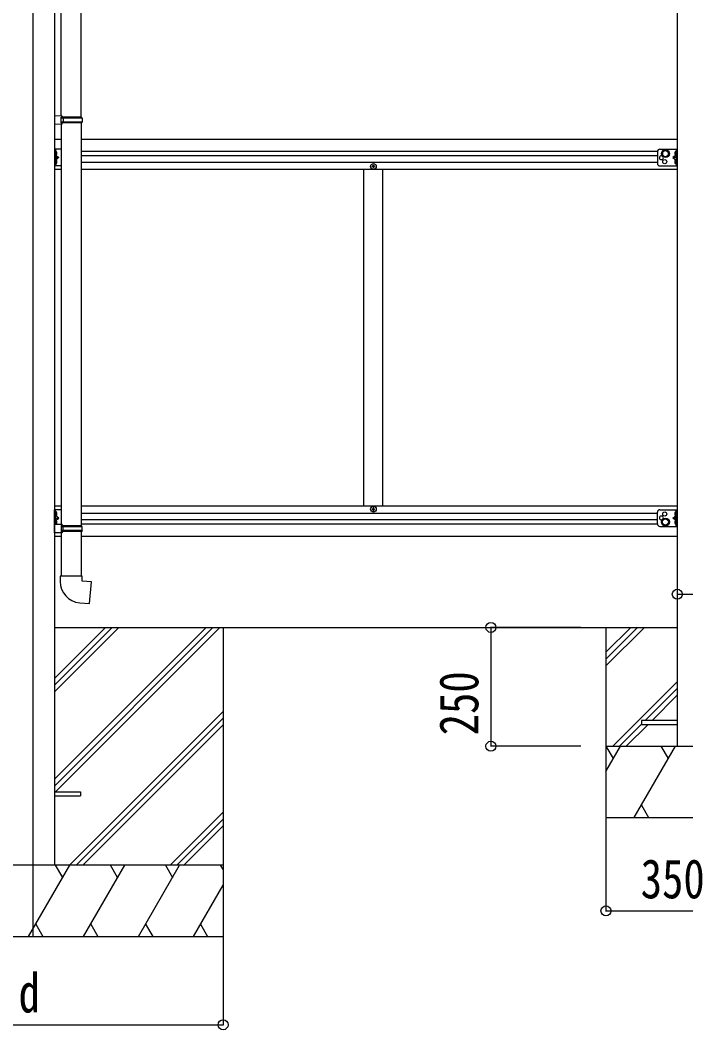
# Model space of a CAD drawing. Units: millimetres, scale not verified. Extents: x -10512 to 10512, y -7425 to 7425.
# Drawn here: x -1731 to -332, y -4461 to -2338 of the extents above; entities that cross this region are included whole.
import ezdxf
from ezdxf.enums import TextEntityAlignment as Align

# ---------------------------------------------------------------- set-up
doc = ezdxf.new("R2010")
doc.units = ezdxf.units.MM
doc.header["$LTSCALE"] = 30
for name, color, linetype in [('0-3_YKK_12', 2, 'Continuous'), ('0-4_YKK_13', 4, 'Continuous'), ('0-5_YKK_A1', 4, 'Continuous'), ('0-6_YKK_D', 6, 'Continuous')]:
    doc.layers.add(name, color=color, linetype=linetype)
doc.styles.add('ＭＳ ゴシック', font='')
doc.styles.get('ＭＳ ゴシック').set_extended_font_data('MS Gothic')

msp = doc.modelspace()

# ---------------------------------------------------------------- linework, layer by layer
at = {"layer": '0-3_YKK_12'}
msp.add_line((-1704.45, -1090.18), (-1704.45, -4264.58), dxfattribs=at)
at = {"layer": '0-4_YKK_13'}
for p, q in [((-1645.25, -2539.2), (-1645.25, -1697.07)), ((-1603.25, -2541.76), (-1603.25, -1694.51)), ((-1643.25, -2539.26), (-1659.25, -2538.79)), ((-1659.25, -2538.79), (-1659.25, -2556.73)), ((-1643.25, -2541.26), (-1645.25, -2541.26)), ((-1602.25, -2541.76), (-1645.25, -2541.76)), ((-1601.25, -2543.76), (-1645.25, -2543.76)), ((-1643.25, -2541.26), (-1643.25, -2539.26)), ((-1640.77, -2543.76), (-1640.34, -2541.76)), ((-1601.25, -2543.76), (-1602.25, -2541.76)), ((-1601.25, -2543.76), (-1601.25, -2551.76)), ((-1643.25, -2556.26), (-1659.25, -2556.73)), ((-1601.25, -2551.76), (-1645.25, -2551.76)), ((-1602.25, -2553.76), (-1645.25, -2553.76)), ((-1645.25, -2556.32), (-1645.25, -3398.45)), ((-1643.25, -2556.26), (-1643.25, -2554.26)), ((-1603.25, -2553.76), (-1603.25, -3401.01)), ((-1601.25, -2551.76), (-1602.25, -2553.76)), ((-1659.25, -2609.08), (-1659.25, -2644.08)), ((-1645.25, -2609.08), (-1659.25, -2609.08)), ((-1656.75, -2609.08), (-1656.75, -2644.08)), ((-386.45, -2609.08), (-349.45, -2609.08)), ((-351.95, -2609.08), (-351.95, -2644.08)), ((-349.45, -2609.08), (-349.45, -2644.08)), ((-1656.25, -2613.58), (-1656.75, -2613.67)), ((-1656.75, -2626.58), (-1649.75, -2626.58)), ((-1656.25, -2631.58), (-1656.75, -2631.67)), ((-1656.25, -2613.58), (-1655.45, -2613.72)), ((-1656.25, -2621.58), (-1655.45, -2621.44)), ((-1656.25, -2631.58), (-1655.45, -2631.72)), ((-391.45, -2614.08), (-391.45, -2639.08)), ((-351.95, -2626.58), (-358.95, -2626.58)), ((-352.45, -2613.58), (-353.25, -2613.72)), ((-352.45, -2621.58), (-353.25, -2621.44)), ((-352.45, -2631.58), (-353.25, -2631.72)), ((-352.45, -2613.58), (-351.95, -2613.67)), ((-352.45, -2631.58), (-351.95, -2631.67)), ((-1645.25, -2644.08), (-1659.25, -2644.08)), ((-1656.25, -2639.58), (-1655.45, -2639.44)), ((-989.95, -2645.58), (-990.95, -2645.58)), ((-386.45, -2644.08), (-349.45, -2644.08)), ((-352.45, -2639.58), (-353.25, -2639.44)), ((-1659.25, -3402.08), (-1659.25, -3367.08)), ((-1645.25, -3367.08), (-1659.25, -3367.08)), ((-1656.75, -3398.11), (-1656.75, -3367.08)), ((-1656.25, -3371.58), (-1655.45, -3371.72)), ((-989.95, -3365.58), (-990.95, -3365.58)), ((-391.45, -3397.08), (-391.45, -3372.08)), ((-386.45, -3367.08), (-349.45, -3367.08)), ((-352.45, -3371.58), (-353.25, -3371.72)), ((-351.95, -3402.08), (-351.95, -3367.08)), ((-349.45, -3402.08), (-349.45, -3367.08)), ((-1656.25, -3379.58), (-1656.75, -3379.49)), ((-1656.75, -3384.58), (-1649.75, -3384.58)), ((-1656.25, -3379.58), (-1655.45, -3379.44)), ((-1656.25, -3389.58), (-1655.45, -3389.72)), ((-351.95, -3384.58), (-358.95, -3384.58)), ((-352.45, -3379.58), (-353.25, -3379.44)), ((-352.45, -3389.58), (-353.25, -3389.72)), ((-352.45, -3379.58), (-351.95, -3379.49)), ((-1643.25, -3398.51), (-1659.25, -3398.04)), ((-1659.25, -3415.98), (-1659.25, -3398.04)), ((-1643.25, -3415.51), (-1659.25, -3415.98)), ((-1656.25, -3397.58), (-1656.75, -3397.49)), ((-1656.25, -3397.58), (-1655.45, -3397.44)), ((-1602.25, -3401.01), (-1645.25, -3401.01)), ((-1601.25, -3403.01), (-1645.25, -3403.01)), ((-1601.25, -3411.01), (-1645.25, -3411.01)), ((-1602.25, -3413.01), (-1645.25, -3413.01)), ((-1643.25, -3413.51), (-1645.25, -3413.51)), ((-1645.25, -3415.57), (-1645.25, -3507.01)), ((-1643.25, -3398.51), (-1643.25, -3400.51)), ((-1643.25, -3413.51), (-1643.25, -3415.51)), ((-1640.77, -3411.01), (-1640.34, -3413.01)), ((-1603.25, -3413.01), (-1603.25, -3507.01)), ((-1601.25, -3403.01), (-1602.25, -3401.01)), ((-1601.25, -3411.01), (-1602.25, -3413.01)), ((-1601.25, -3411.01), (-1601.25, -3403.01)), ((-386.45, -3402.08), (-349.45, -3402.08)), ((-352.45, -3397.58), (-353.25, -3397.44)), ((-352.45, -3397.58), (-351.95, -3397.49)), ((-1601.25, -3507.01), (-1647.25, -3507.01)), ((-1647.25, -3507.01), (-1647.25, -3517.93)), ((-1601.25, -3517.01), (-1601.25, -3507.01)), ((-349.45, -3810.58), (-424.45, -3810.58)), ((-1659.25, -3960.08), (-1604.45, -3960.08)), ((-1659.25, -3969.08), (-1604.45, -3969.08)), ((-1604.45, -3960.08), (-1604.45, -3969.08))]:
    msp.add_line(p, q, dxfattribs=at)
for points in [[(-1643.25, -2554.26), (-1645.25, -2554.26), (-1645.25, -2541.26)], [(-1640.77, -2543.76), (-1640.77, -2551.76), (-1640.34, -2553.76)], [(-1657.13, -2617.58), (-1656.5, -2616.39), (-1654.27, -2615.28)], [(-1657.13, -2617.58), (-1656.5, -2618.77), (-1654.27, -2619.88)], [(-1656.25, -2613.58), (-1656.25, -2621.58), (-1656.75, -2621.49), (-1656.75, -2613.67)], [(-1656.75, -2621.58), (-1649.75, -2626.58), (-1656.75, -2631.58)], [(-1656.25, -2631.58), (-1656.25, -2639.58), (-1656.75, -2639.49), (-1656.75, -2631.67)], [(-351.95, -2621.58), (-358.95, -2626.58), (-351.95, -2631.58)], [(-351.57, -2617.58), (-352.2, -2616.39), (-354.43, -2615.28)], [(-351.57, -2617.58), (-352.2, -2618.77), (-354.43, -2619.88)], [(-352.45, -2613.58), (-352.45, -2621.58), (-351.95, -2621.49), (-351.95, -2613.67)], [(-352.45, -2631.58), (-352.45, -2639.58), (-351.95, -2639.49), (-351.95, -2631.67)], [(-1657.13, -2635.58), (-1656.5, -2634.39), (-1654.27, -2633.28)], [(-1657.13, -2635.58), (-1656.5, -2636.77), (-1654.27, -2637.88)], [(-990.95, -2645.58), (-990.95, -2644.58), (-989.95, -2644.58)], [(-988.95, -2643.58), (-988.95, -2642.58), (-987.95, -2642.58), (-987.95, -2643.58)], [(-987.95, -2646.58), (-987.95, -2647.58), (-988.95, -2647.58), (-988.95, -2646.58)], [(-986.95, -2644.58), (-985.95, -2644.58), (-985.95, -2645.58), (-986.95, -2645.58)], [(-351.57, -2635.58), (-352.2, -2634.39), (-354.43, -2633.28)], [(-351.57, -2635.58), (-352.2, -2636.77), (-354.43, -2637.88)], [(-1657.13, -3375.58), (-1656.5, -3374.39), (-1654.27, -3373.28)], [(-1657.13, -3375.58), (-1656.5, -3376.77), (-1654.27, -3377.88)], [(-1656.25, -3379.58), (-1656.25, -3371.58), (-1656.75, -3371.67), (-1656.75, -3379.49)], [(-990.95, -3365.58), (-990.95, -3366.58), (-989.95, -3366.58)], [(-987.95, -3364.58), (-987.95, -3363.58), (-988.95, -3363.58), (-988.95, -3364.58)], [(-988.95, -3367.58), (-988.95, -3368.58), (-987.95, -3368.58), (-987.95, -3367.58)], [(-986.95, -3366.58), (-985.95, -3366.58), (-985.95, -3365.58), (-986.95, -3365.58)], [(-351.57, -3375.58), (-352.2, -3374.39), (-354.43, -3373.28)], [(-351.57, -3375.58), (-352.2, -3376.77), (-354.43, -3377.88)], [(-352.45, -3379.58), (-352.45, -3371.58), (-351.95, -3371.67), (-351.95, -3379.49)], [(-1657.13, -3393.58), (-1656.5, -3392.39), (-1654.27, -3391.28)], [(-1657.13, -3393.58), (-1656.5, -3394.77), (-1654.27, -3395.88)], [(-1656.75, -3389.58), (-1649.75, -3384.58), (-1656.75, -3379.58)], [(-1656.25, -3397.58), (-1656.25, -3389.58), (-1656.75, -3389.67), (-1656.75, -3397.49)], [(-351.95, -3389.58), (-358.95, -3384.58), (-351.95, -3379.58)], [(-351.57, -3393.58), (-352.2, -3392.39), (-354.43, -3391.28)], [(-351.57, -3393.58), (-352.2, -3394.77), (-354.43, -3395.88)], [(-352.45, -3397.58), (-352.45, -3389.58), (-351.95, -3389.67), (-351.95, -3397.49)], [(-1643.25, -3400.51), (-1645.25, -3400.51), (-1645.25, -3413.51)], [(-1640.77, -3411.01), (-1640.77, -3403.01), (-1640.34, -3401.01)], [(-1606.17, -3562.76), (-1585.34, -3564.58), (-1581.33, -3518.75), (-1601.25, -3517.01)], [(-424.45, -3810.58), (-424.45, -3818.58), (-349.45, -3818.58)]]:
    msp.add_lwpolyline(points, dxfattribs=at)
for points in [[(-374.45, -2625.59), (-367.95, -2621.83), (-367.95, -2614.33), (-374.45, -2610.57), (-380.95, -2614.33), (-380.95, -2621.83)], [(-374.45, -3385.57), (-367.95, -3389.33), (-367.95, -3396.83), (-374.45, -3400.59), (-380.95, -3396.83), (-380.95, -3389.33)]]:
    msp.add_lwpolyline(points, close=True, dxfattribs=at)
for centre, radius in [((-374.45, -2618.08), 8.5), ((-374.45, -2618.08), 7.5), ((-374.45, -2618.08), 6.5), ((-375.95, -2635.08), 4.25), ((-988.45, -2645.08), 5.9), ((-988.45, -3366.08), 5.9), ((-375.95, -3376.08), 4.25), ((-374.45, -3393.08), 8.5), ((-374.45, -3393.08), 7.5), ((-374.45, -3393.08), 6.5)]:
    msp.add_circle(centre, radius, dxfattribs=at)
for centre, radius, start, end in [((-386.45, -2614.08), 5, 90, 180), ((-1655.6, -2614.61), 0.9, 32.05588, 80), ((-1655.6, -2620.55), 0.9, 280, 327.94412), ((-1655.6, -2632.61), 0.9, 32.05588, 80), ((-1660.35, -2617.58), 6.5, 327.94412, 32.05588), ((-1660.35, -2635.58), 6.5, 327.94412, 32.05588), ((-382.95, -2626.58), 4.25, 72.87654, 17.11996), ((-348.35, -2617.58), 6.5, 147.94412, 212.05588), ((-348.35, -2635.58), 6.5, 147.94412, 212.05588), ((-353.1, -2614.61), 0.9, 100, 147.94412), ((-353.1, -2620.55), 0.9, 212.05588, 260), ((-353.1, -2632.61), 0.9, 100, 147.94412), ((-1655.6, -2638.55), 0.9, 280, 327.94412), ((-989.95, -2643.58), 1, 270, 0), ((-989.95, -2646.58), 1, 0, 90), ((-986.95, -2643.58), 1, 180, 270), ((-986.95, -2646.58), 1, 90, 180), ((-386.45, -2639.08), 5, 180, 270), ((-353.1, -2638.55), 0.9, 212.05588, 260), ((-1655.6, -3372.61), 0.9, 32.05588, 80), ((-1660.35, -3375.58), 6.5, 327.94412, 32.05588), ((-989.95, -3364.58), 1, 270, 0), ((-989.95, -3367.58), 1, 0, 90), ((-986.95, -3364.58), 1, 180, 270), ((-986.95, -3367.58), 1, 90, 180), ((-386.45, -3372.08), 5, 90, 180), ((-348.35, -3375.58), 6.5, 147.94412, 212.05588), ((-353.1, -3372.61), 0.9, 100, 147.94412), ((-1655.6, -3378.55), 0.9, 280, 327.94412), ((-1655.6, -3390.61), 0.9, 32.05588, 80), ((-1655.6, -3396.55), 0.9, 280, 327.94412), ((-1660.35, -3393.58), 6.5, 327.94412, 32.05588), ((-386.45, -3397.08), 5, 180, 270), ((-382.95, -3384.58), 4.25, 342.88004, 287.12346), ((-348.35, -3393.58), 6.5, 147.94412, 212.05588), ((-353.1, -3378.55), 0.9, 212.05588, 260), ((-353.1, -3390.61), 0.9, 100, 147.94412), ((-353.1, -3396.55), 0.9, 212.05588, 260), ((-1602.25, -3517.93), 45, 180, 265)]:
    msp.add_arc(centre, radius, start, end, dxfattribs=at)
at = {"layer": '0-5_YKK_A1'}
for p, q in [((-1659.25, -1485.58), (-1659.25, -4114.58)), ((-349.45, -1501.58), (-349.45, -3864.58)), ((-1659.25, -2587.58), (-1645.25, -2587.58)), ((-1603.25, -2587.58), (-349.45, -2587.58)), ((-391.43, -2613.58), (-1603.25, -2613.58)), ((-391.45, -2622.58), (-1603.25, -2622.58)), ((-1645.25, -2651.58), (-1659.25, -2651.58)), ((-1603.25, -2636.08), (-391.45, -2636.08)), ((-349.45, -2651.58), (-1603.25, -2651.58)), ((-1008.45, -3359.58), (-1008.45, -2651.58)), ((-968.45, -3359.58), (-968.45, -2651.58)), ((-1645.25, -3359.58), (-1659.25, -3359.58)), ((-349.45, -3359.58), (-1603.25, -3359.58)), ((-391.45, -3375.08), (-1603.25, -3375.08)), ((-391.45, -3388.58), (-1603.25, -3388.58)), ((-391.43, -3397.58), (-1603.25, -3397.58)), ((-1645.25, -3423.58), (-1659.25, -3423.58)), ((-349.45, -3423.58), (-1603.25, -3423.58)), ((-1659.45, -3934.06), (-1339.97, -3614.58)), ((-1659.45, -3948.2), (-1325.83, -3614.58)), ((-1659.45, -3750.21), (-1523.82, -3614.58)), ((-1659.45, -3736.07), (-1537.96, -3614.58)), ((-1659.45, -3721.93), (-1552.1, -3614.58)), ((-1659.25, -3614.58), (-349.45, -3614.58)), ((-1657.19, -3960.08), (-1311.69, -3614.58)), ((-1304.65, -3614.58), (-1304.65, -4264.58)), ((-499.45, -3614.58), (-499.45, -4014.58)), ((-499.45, -3666.93), (-447.1, -3614.58)), ((-499.45, -3681.07), (-432.96, -3614.58)), ((-499.45, -3695.21), (-418.82, -3614.58)), ((-484.97, -3864.58), (-349.45, -3729.06)), ((-416.83, -3810.58), (-349.45, -3743.2)), ((-402.69, -3810.58), (-349.45, -3757.34)), ((-1627.84, -4114.58), (-1304.65, -3791.39)), ((-1613.7, -4114.58), (-1304.65, -3805.53)), ((-1599.56, -4114.58), (-1304.65, -3819.67)), ((-470.83, -3864.58), (-424.45, -3818.2)), ((-456.69, -3864.58), (-410.69, -3818.58)), ((-499.45, -3864.58), (-149.45, -3864.58)), ((-499.45, -3917.7), (-468.78, -3864.58)), ((-483.79, -3890.56), (-498.79, -3864.58)), ((-439.92, -4014.58), (-353.31, -3864.58)), ((-368.32, -3890.56), (-383.32, -3864.58)), ((-424.92, -3988.6), (-409.92, -4014.58)), ((-1415.71, -4114.58), (-1304.65, -4003.52)), ((-1401.57, -4114.58), (-1304.65, -4017.66)), ((-1387.42, -4114.58), (-1304.65, -4031.81)), ((-499.45, -4014.58), (-149.45, -4014.58)), ((-1304.65, -4114.58), (-2104.65, -4114.58)), ((-1713.49, -4264.58), (-1626.89, -4114.58)), ((-1641.89, -4140.56), (-1656.89, -4114.58)), ((-1598.02, -4264.58), (-1511.42, -4114.58)), ((-1526.42, -4140.56), (-1541.42, -4114.58)), ((-1482.55, -4264.58), (-1395.95, -4114.58)), ((-1425.95, -4114.58), (-1410.95, -4140.56)), ((-1310.48, -4114.58), (-1304.65, -4124.68)), ((-1367.08, -4264.58), (-1304.65, -4156.44)), ((-1698.49, -4238.6), (-1683.5, -4264.58)), ((-1583.02, -4238.6), (-1568.03, -4264.58)), ((-1467.55, -4238.6), (-1452.56, -4264.58)), ((-1352.09, -4238.6), (-1337.09, -4264.58)), ((-2104.65, -4264.58), (-1304.65, -4264.58))]:
    msp.add_line(p, q, dxfattribs=at)
at = {"layer": '0-6_YKK_D'}
for p, q in [((-349.45, -3505.63), (-349.45, -3545.87)), ((-552.45, -3614.58), (-742.42, -3614.58)), ((-741.42, -3614.58), (-741.42, -3864.58)), ((-552.45, -3864.58), (-742.42, -3864.58)), ((-499.45, -4015.58), (-499.45, -4211.85)), ((-499.45, -4210.85), (-149.45, -4210.85)), ((-1304.65, -4250.36), (-1304.65, -4451.29)), ((-2104.65, -4450.29), (-1304.65, -4450.29))]:
    msp.add_line(p, q, dxfattribs=at)
msp.add_lwpolyline([(-349.45, -3544.87), (-299.45, -3544.87), (-121.62, -3544.87)], dxfattribs=at)
for centre in [(-349.45, -3544.87), (-741.42, -3614.58), (-741.42, -3864.58), (-499.45, -4210.85), (-1304.65, -4450.29)]:
    msp.add_circle(centre, 10.62, dxfattribs=at)

# ---------------------------------------------------------------- texts
at = {"layer": '0-6_YKK_D', "style": 'ＭＳ ゴシック', "width": 0.8}
msp.add_text('250', height=82.48, rotation=90, dxfattribs=at).set_placement((-743.09, -3841.58), align=Align.BOTTOM_LEFT)
for s, p in [('350', (-426.45, -4209.18)), ('d', (-1734.65, -4448.99))]:
    msp.add_text(s, height=82.48, dxfattribs=at).set_placement(p, align=Align.BOTTOM_LEFT)

doc.saveas('drawing.dxf')
